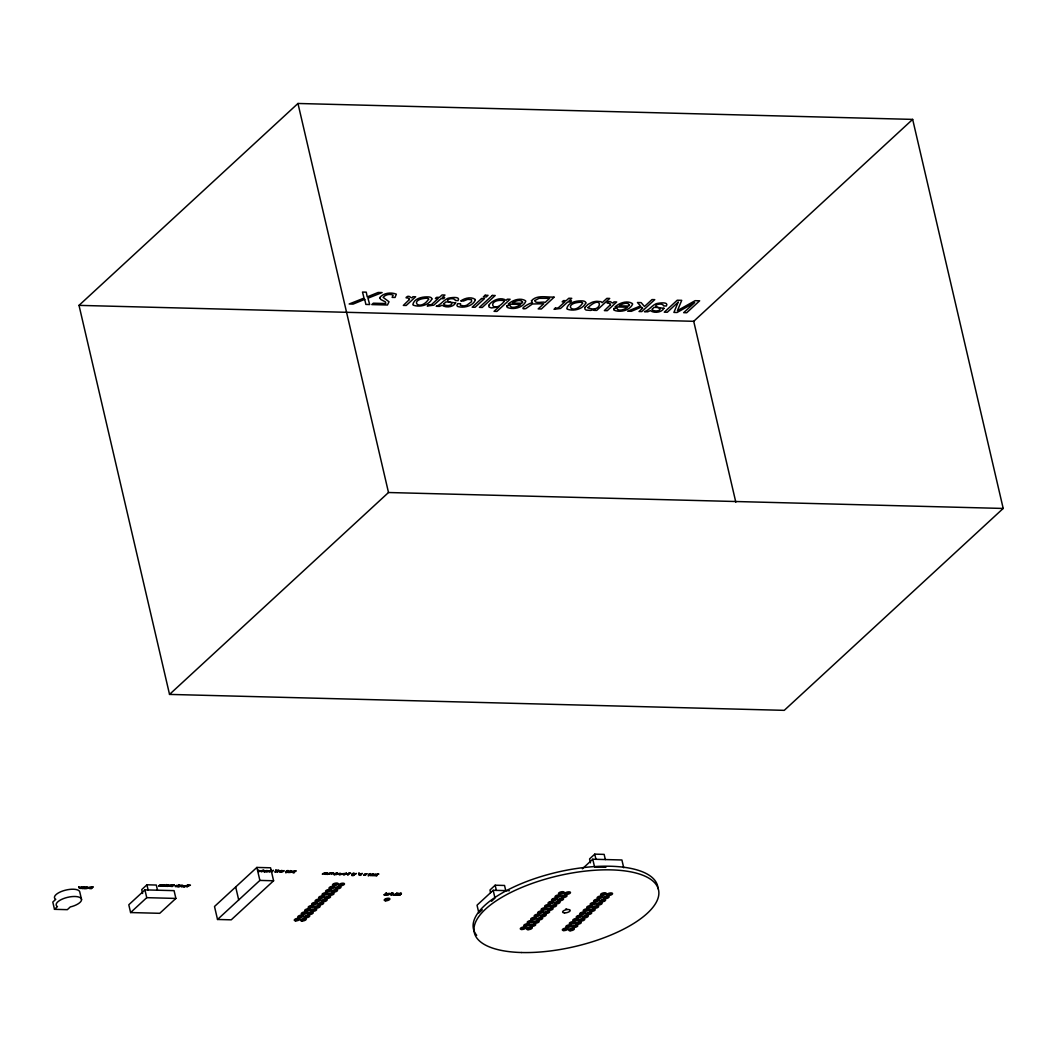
<?xml version="1.0" encoding="UTF-8"?>
<svg xmlns="http://www.w3.org/2000/svg" width="1056" height="1056" viewBox="0 0 1056 1056"><rect width="100%" height="100%" fill="white"/><g stroke="black" fill="none" stroke-linecap="round" stroke-linejoin="round"><path stroke-width="1.5" d="M385.796 894.617C387.46 893.983 385.862 892.399 385.836 893.416M388.978 894.63L387.644 894.841M391.314 895.026L393.281 893.086L390.311 894.102M400.884 893.35L399.34 893.627L401.056 893.864L400.29 893.468M388.37 893.495C390.892 892.967 386.681 895.039 388.278 894.115M388.014 894.656L388.832 894.26M398.125 894.775L401.452 893.35M401.227 893.996L400.858 893.244M390.443 893.68L391.591 893.204M79.015 305.369L297.964 103.475L912.661 119.394L1003.2 508.451L784.252 710.345L169.541 694.412L79.015 305.369L693.713 321.301L912.661 119.394M169.541 694.412L388.502 492.518L1003.2 508.451M54.49 909.322L57.46 906.589L56.641 905.982A12.989 4.99 -13.1 0 1 65.34 897.956A12.989 4.99 -13.1 0 1 81.061 898.366A12.989 4.99 -13.1 0 1 72.349 906.391L70.303 906.919L67.333 909.665L54.49 909.322L52.8 902.062L55.77 899.316L54.938 898.722A12.989 4.99 -13.1 0 1 65.274 890.221A12.989 4.99 -13.1 0 1 79.86 892.32L81.55 899.58M91.793 887.819L89.852 888.268L92.585 887.08L91.463 887.594M157.516 890.234L156.301 885.047L146.916 884.796L141.728 889.601L142.626 893.495M144.936 889.878L128.792 904.768L130.601 912.556L159.746 913.308L175.89 898.432L174.068 890.644L144.936 889.878L146.744 897.666L130.601 912.556M181.909 885.72L182.635 885.403M256.859 867.438L214.5 906.497L217.523 919.472L231.238 919.829L273.596 880.77L270.574 867.794L256.859 867.438L259.882 880.414L217.523 919.472M386.311 894.538C386.971 892.808 381.295 897.376 386.496 892.927M384.793 894.841L383.948 894.736M385.651 893.719L385.004 894.63M386.654 894.802L387.671 893.864L386.681 894.907M390.839 895.013L391.565 894.221L390.575 894.155M390.839 894.3L392.581 893.284L390.839 893.983M393.215 894.973L397.28 893.191L395.314 895.132L393.215 894.973L395.314 895.132M395.908 895.145L397.505 894.986L396.106 894.96M397.016 894.881C401.333 892.676 397.056 892.795 396.541 894.868M399.564 895.132C401.966 894.973 396.238 894.59 400.554 894.326M505.758 890.657L504.544 885.469L495.158 885.218L489.971 890.01L490.565 892.61M509.362 890.723L493.178 890.3L477.035 905.19L478.843 912.978L482.302 909.784M491.528 901.283L494.987 898.088L493.178 890.3M605.352 859.571L604.138 854.383L594.752 854.146L589.552 858.937L590.462 862.831M582.384 868.798L592.759 859.228L621.905 859.98L623.713 867.768M259.723 870.844L261.703 870.632L258.509 871.596L260.951 871.068M267.643 871.055L269.623 870.83L266.429 871.807L268.871 871.266M388.159 893.97L388.568 893.759M388.384 893.6L388.78 894.313M391.327 893.482L392.212 893.376M181.936 885.72C187.427 885.126 177.58 888.69 182.886 885.575M400.897 894.128L399.736 894.313M399.023 894.287L399.762 894.419M171.626 885.482L170.32 886.261L172.286 886.538L174.266 884.704L171.64 885.469M385.638 894.868L384.938 894.775M398.231 895.132L399.775 895M387.13 893.574L386.324 893.653M605.906 867.306L594.581 867.016L592.759 859.228M259.882 880.414L273.596 880.77M182.134 885.39L180.55 885.337L181.17 885.562L179.071 886.71L181.922 885.575M83.912 888.518L85.892 888.571L85.76 887.357C89.668 887.726 83.846 886.024 85.562 888.36L81.721 888.466L83.371 888.307C81.655 885.958 87.476 887.674 83.569 887.291L83.886 888.347M146.744 897.666L175.89 898.432M398.561 895.132L399.406 894.934M389.308 893.521L390.06 893.6M391.024 893.97L391.802 894.115M387.182 893.561L386.206 894.313M693.713 321.301L735.821 502.207M594.752 854.146L595.967 859.333M495.158 885.218L496.373 890.419M297.964 103.475L388.502 492.518M398.402 894.406L398.587 895.237M396.805 893.178L395.05 894.788M235.686 886.961L238.696 899.95M146.916 884.796L148.13 889.997M476.692 935.312A94.552 36.34 -13.1 0 1 551.892 873.51A94.552 36.34 -13.1 0 1 658.02 888.73M566.623 908.833A3.894 1.492 -13.1 0 1 565.633 909.097M347.648 874.54C349.919 875.701 345.074 874.144 349.945 873.365L348.665 873.114L350.645 873.167L347.648 874.54M280.856 871.939C281.503 873.22 288.209 868.468 280.909 871.834M455.651 302.861C453.565 307.23 445.724 308.088 442.121 305.224L439.441 306.398L436.207 306.293C440.59 305.039 443.401 300.234 447.863 298.333C450.186 297.634 461.05 295.984 458.053 300.604L455.387 300.538C453.922 295.786 438.293 301.501 455.651 302.861M663.934 308.26C661.835 312.629 653.994 313.487 650.39 310.622L647.724 311.797L644.49 311.692C648.872 310.438 651.684 305.62 656.146 303.732C658.469 303.032 669.332 301.382 666.336 306.002L663.656 305.936C662.191 301.184 646.562 306.9 663.934 308.26M379.672 297.7L380.794 299.508L385.453 301.91L385.757 303.534L373.322 303.204L371.818 304.59L387.46 304.999L389.017 301.778L383.13 297.37C385.255 294.532 390.034 293.581 393.162 295.165L392.132 297.396L395.05 297.462L396.33 294.188C391.103 291.984 383.249 292.934 379.672 297.7M366.366 873.853L364.135 875.173L366.366 873.853M334.066 874.579L334.554 874.922A3.788 1.452 -13.1 0 1 334.778 874.117L335.214 873.721A3.749 1.439 -13.1 0 1 337.3 872.744L334.066 874.579M356.189 873.497L352.915 875.622L356.189 873.497M330.581 873.444C332.389 874.434 330.673 875.134 333.604 872.718L330.581 873.444M504.029 301.039L503.976 301.726C492.175 315.335 486.209 298.373 503.646 300.551L504.029 301.039M488.69 305.448L489.113 307.138L491.436 307.943L498.881 306.874L494.063 311.322L496.927 311.401L510.088 299.257L507.302 299.191L506.048 300.34C500.848 296.551 491.951 300.247 488.69 305.448M587.941 307.652C602.422 314.384 603.847 292.604 587.941 307.652M366.881 873.774C364.016 877.787 362.538 872.89 366.881 873.774M90.486 887.357L89.404 888.505L91.304 888.716L93.298 886.882L90.486 887.357M358.618 873.286L358.829 873.998L358.618 873.286M359.568 873.312L359.779 874.025L359.568 873.312M263.908 870.725L261.98 871.424L263.908 870.725M327.017 873.338L325.09 874.038L327.017 873.338M506.867 305.804L507.131 307.375C513.203 310.068 522.826 307.811 525.756 301.488L525.545 300.762C520.291 297.383 512.516 300.102 508.2 304.128L520.687 304.445C518.549 306.517 510.893 309.408 509.995 305.356L506.867 305.804M613.721 308.563L613.972 310.147C620.057 312.827 629.666 310.583 632.61 304.26L632.399 303.534C627.145 300.155 619.37 302.874 615.041 306.9L627.541 307.217C625.39 309.289 617.734 312.167 616.849 308.128L613.721 308.563M264.422 870.685L261.162 871.754L263.234 869.84L264.422 870.685M327.532 873.299C323.624 876.718 325.208 870.896 327.532 873.299M162.149 885.812L164.063 885.218L162.149 885.812M279.061 870.593L278.837 871.688L281.213 870.646L279.946 872.243L281.939 870.408L279.286 871.385L278.863 870.329L276.87 872.164L279.061 870.593M82.487 887.344C78.461 890.353 79.926 886.486 82.487 887.344M177.659 885.548C173.633 888.558 175.098 884.69 177.659 885.548M444.008 303.758L444.14 304.762C450.648 307.652 456.746 301.752 445.817 301.95L444.008 303.758M652.278 309.157L652.423 310.16C658.918 313.051 665.029 307.151 654.086 307.349L652.278 309.157M164.578 885.192C161.674 888.347 160.934 883.846 164.578 885.192M531.458 300.762L532.488 302.716C529.294 302.927 517.44 310.213 525.822 308.576L532.475 303.97L543.748 303.772L538.19 308.893L541.358 308.986L554.308 297.04C547.061 297.594 537.108 294.413 531.458 300.762M431.878 298.993C428.868 305.369 419.602 307.441 413.318 305.197L412.83 304.564C414.19 298.096 423.152 296.472 428.894 296.947A8.224 3.155 -13.1 0 1 431.693 298.267L431.878 298.993M585.816 302.993C582.806 309.355 573.54 311.428 567.27 309.184L566.782 308.55C568.128 302.082 577.091 300.458 582.846 300.934A8.224 3.155 -13.1 0 1 585.631 302.254L585.816 302.993M475.372 300.089C472.573 306.134 464.165 308.167 458.066 306.623A6.838 2.627 -13.1 0 1 456.984 305.171L457.776 303.653L460.561 303.719L460.35 305.276L463.716 305.884A4.105 1.584 -13.1 0 0 466.95 305.105L471.517 301.726L471.57 299.653L467.716 299.35L463.492 301.026L460.706 300.947C464.64 298.148 470.989 296.472 475.174 299.363L475.372 300.089M295.733 919.71L298.558 919.274L295.733 919.71M299.204 916.502L302.029 916.067L299.204 916.502M302.676 913.295L305.501 912.872L302.676 913.295M302.003 919.868L304.828 919.446L302.003 919.868M306.148 910.087L308.986 909.665L306.148 910.087M305.474 916.661L308.299 916.238L305.474 916.661M309.632 906.88L312.457 906.457L309.632 906.88M308.946 913.453L311.771 913.031L308.946 913.453M313.104 903.685L315.929 903.25L313.104 903.685M312.431 910.259L315.256 909.823L312.431 910.259M316.576 900.478L319.4 900.055L316.576 900.478M315.902 907.051L318.727 906.616L315.902 907.051M320.06 897.27L322.885 896.848L320.06 897.27M319.374 903.844L322.199 903.421L319.374 903.844M323.532 894.062L326.357 893.64L323.532 894.062M322.859 900.636L325.684 900.214L322.859 900.636M327.004 890.868L329.828 890.432L327.004 890.868M326.33 897.428L329.155 897.006L326.33 897.428M330.475 887.66L333.313 887.225L330.475 887.66M329.802 894.234L332.627 893.798L329.802 894.234M333.96 884.453L336.785 884.03L333.96 884.453M333.274 891.026L336.098 890.604L333.274 891.026M336.758 887.819L339.583 887.396L336.758 887.819M340.23 884.611L343.055 884.189L340.23 884.611M385.651 899.646L388.476 899.224L385.651 899.646M521.73 928.343L524.555 927.92L521.73 928.343M525.202 925.135L528.026 924.713L525.202 925.135M528.686 921.928L531.511 921.505L528.686 921.928M528 928.501L530.825 928.079L528 928.501M532.158 918.733L534.983 918.298L532.158 918.733M531.485 925.294L534.31 924.871L531.485 925.294M535.63 915.526L538.454 915.09L535.63 915.526M534.956 922.099L537.781 921.664L534.956 922.099M539.114 912.318L541.939 911.896L539.114 912.318M538.428 918.892L541.253 918.469L538.428 918.892M542.586 909.11L545.411 908.688L542.586 909.11M541.9 915.684L544.738 915.262L541.9 915.684M546.058 905.903L548.882 905.48L546.058 905.903M545.384 912.476L548.209 912.054L545.384 912.476M549.529 902.708L552.354 902.273L549.529 902.708M548.856 909.282L551.681 908.846L548.856 909.282M553.014 899.501L555.839 899.078L553.014 899.501M552.328 906.074L555.152 905.639L552.328 906.074M556.486 896.293L559.31 895.871L556.486 896.293M555.812 902.867L558.637 902.444L555.812 902.867M559.957 893.086L562.782 892.663L559.957 893.086M559.284 899.659L562.109 899.237L559.284 899.659M562.756 896.452L565.58 896.029L562.756 896.452M566.227 893.257L569.065 892.822L566.227 893.257M563.812 929.438L566.636 929.003L563.812 929.438M567.283 926.231L570.108 925.795L567.283 926.231M570.768 923.023L573.593 922.601L570.768 923.023M570.082 929.597L572.906 929.161L570.082 929.597M574.24 919.816L577.064 919.393L574.24 919.816M573.553 926.389L576.391 925.967L573.553 926.389M577.711 916.608L580.536 916.186L577.711 916.608M577.038 923.182L579.863 922.759L577.038 923.182M581.183 913.414L584.021 912.978L581.183 913.414M580.51 919.974L583.334 919.552L580.51 919.974M584.668 910.206L587.492 909.77L584.668 910.206M583.981 916.78L586.806 916.344L583.981 916.78M588.139 906.998L590.964 906.576L588.139 906.998M587.466 913.572L590.291 913.15L587.466 913.572M591.611 903.791L594.436 903.368L591.611 903.791M590.938 910.364L593.762 909.942L590.938 910.364M595.096 900.583L597.92 900.161L595.096 900.583M594.409 907.157L597.234 906.734L594.409 907.157M598.567 897.389L601.392 896.953L598.567 897.389M597.881 903.962L600.719 903.527L597.881 903.962M602.039 894.181L604.864 893.759L602.039 894.181M601.366 900.755L604.19 900.319L601.366 900.755M604.837 897.547L607.662 897.125L604.837 897.547M608.309 894.34L611.134 893.917L608.309 894.34M286.295 871.2C284.724 873.932 286.678 872.916 287.364 870.804C290.083 871.042 287.311 869.88 286.295 871.2M294.122 871.398C292.552 874.13 294.505 873.114 295.192 871.002C297.924 871.253 295.139 870.078 294.122 871.398M352.268 873.893C350.698 876.612 352.651 875.609 353.338 873.484C356.07 873.734 353.285 872.56 352.268 873.893M368.808 874.315C367.237 877.048 369.191 876.031 369.877 873.919C372.61 874.157 369.824 872.995 368.808 874.315M376.649 874.513C375.065 877.246 377.018 876.229 377.718 874.117C380.424 874.368 377.678 873.193 376.649 874.513M186.001 886.235L183.282 886.829L186.661 885.535L184.721 885.931L186.001 886.235M266.587 871.226L263.868 871.82L267.26 870.527L265.346 870.883L266.587 871.226M329.696 873.84L326.977 874.434L330.356 873.14L328.416 873.536L329.696 873.84M428.644 299.218C419.351 312.629 407.51 299.072 427.086 298.188A4.554 1.756 -13.1 0 1 428.644 299.218M582.595 303.204C573.289 316.615 561.449 303.059 581.038 302.174A4.554 1.756 -13.1 0 1 582.582 303.204M585.024 307.415L584.826 308.986L586.054 310.068L590.687 310.424L595.254 309.236L594.053 310.345L596.693 310.411L609.682 298.439L606.896 298.36L602.197 302.689L600.996 301.686L596.93 301.303A7.511 2.891 -13.1 0 0 592.139 302.267L587.822 304.484L585.024 307.415M170.861 886.024L172.762 885.641L170.861 886.024M678.15 302.174L673.9 312.418L677.028 312.497L694.676 302.597L683.668 312.668L686.69 312.748L699.64 300.802L695.112 300.683L677.45 310.609L681.727 300.34L677.239 300.221L664.29 312.167L667.3 312.246L678.15 302.174M324.958 873.193C319.612 875.939 323.796 872.348 324.958 873.193M534.824 300.564C534.811 304.154 543.127 301.237 545.2 302.425L549.635 298.346L539.035 298.32L534.824 300.564M290.704 870.619L289.45 872.48L287.707 872.441L290.704 870.619M362.102 873.457L360.848 875.305L359.093 875.266L362.102 873.457M373.23 873.734L371.976 875.596L370.22 875.556L373.23 873.734M82.025 887.449L80.507 887.568L82.025 887.449M177.197 885.654L175.679 885.773L177.197 885.654M522.588 302.254L521.862 303.283L512.398 303.046C514.813 301.198 521.017 298.69 522.588 302.254M629.429 305.026L628.716 306.055L619.252 305.804C621.654 303.97 627.858 301.448 629.429 305.026M409.424 299.521L403.339 305.408L406.204 305.474L415.642 296.776L412.922 296.696C411.378 299.838 410.243 295.35 407.524 296.406C403.075 299.204 409.781 296.67 409.424 299.521M610.46 304.722L604.375 310.609L607.24 310.688L616.678 301.976L613.958 301.91C612.414 305.052 611.279 300.551 608.56 301.607C604.111 304.418 610.817 301.884 610.46 304.722M172.022 885.113L173.567 884.902L172.022 885.113M185.473 886.367L184.1 886.499L185.473 886.367M266.072 871.358L264.686 871.49L266.072 871.358M329.168 873.972L327.796 874.104L329.168 873.972M331.228 873.233L332.904 872.916L331.228 873.233M428.512 304.867L427.258 306.029L433.778 305.171L441.025 298.663L443.335 298.716L444.629 297.528L442.319 297.462L444.959 295.033L442.068 294.954L439.428 297.383L436.709 297.317L435.415 298.518L438.134 298.584L431.402 304.643L428.512 304.867M481.589 298.518L472.19 307.19L475.108 307.27L484.506 298.597L481.589 298.518M485.14 295.244L483.344 296.908L486.262 296.987L488.057 295.324L485.14 295.244M492.347 295.429L479.398 307.375L482.262 307.454L495.211 295.508L492.347 295.429M555.284 308.154L554.03 309.316L560.538 308.458L567.798 301.95L570.108 302.003L571.402 300.815L569.092 300.749L571.732 298.32L568.828 298.241L566.201 300.67L563.482 300.604L562.175 301.805L564.894 301.871L558.175 307.93L555.284 308.154M642.589 308.246L639.038 311.507L641.797 311.586L654.746 299.64L651.988 299.574L644.477 306.504L641.137 302.61L637.468 302.518L640.464 305.95L627.66 311.216L631.33 311.309L641.401 307.058L642.589 308.246M78.751 886.987C78.434 889.218 81.444 886.736 78.751 886.987M87.833 887.212L86.341 888.584L89.945 887.264L87.529 888.413L87.833 887.212M159.522 885.298L158.558 886.182L161.119 885.073L160.67 886.248L162.162 884.862L159.522 885.298M163.931 886.103L167.455 885.205C162.637 888.281 170.438 884.268 167.666 885.007L166.439 884.572L163.957 886.103M168.802 885.034L167.31 886.42L170.927 885.1L168.366 886.208L168.802 885.034M179.203 884.756L177.131 886.67L179.203 884.756M179.744 885.324L178.253 886.697L179.744 885.324M180.22 884.849L180.22 884.849M187.546 885.06L188.522 885.298L186.767 886.921L190.436 885.126L187.546 885.06M257.968 870.263C257.651 872.494 260.66 870.012 257.968 870.263M271.102 870.118L269.122 871.952L272.224 871.108C269.359 874.13 275.84 868.309 272.448 870.896L270.798 870.857L271.102 870.118M275.616 870.236L276.58 870.487L274.837 872.111L278.507 870.316L275.616 870.236M336.706 873.761L335.729 874.658L339.715 873.589L339.227 874.751L340.718 873.378L336.706 873.761M340.85 873.866L339.874 874.764L343.86 873.695L343.385 874.856L344.876 873.484L340.85 873.866M344.731 874.038L344.256 874.883L345.404 874.262C348.77 874.936 346.17 871.728 344.731 874.038M346.394 873.352L345.616 874.064L346.83 874.091L346.394 873.352M349.932 874.672L349.932 874.672M362.234 874.988L362.234 874.988M291.799 872.005L290.017 872.494L291.509 871.121L293.898 871.187L292.42 872.56L291.799 872.005M375.857 874.289L374.035 874.236L372.544 875.609L374.933 875.675L375.857 874.289M364.716 299.35L353.087 304.102L349.166 303.996L364.03 298.096L362.498 292.063L366.26 292.169L367.224 296.894L378.154 292.472L382.114 292.578L367.95 298.201L369.692 304.537L365.864 304.432L364.716 299.35M340.23 885.773A2.944 1.135 -13.1 0 0 344.507 883.898A2.944 1.135 -13.1 0 0 340.138 883.78A2.944 1.135 -13.1 0 0 340.23 885.773M329.802 895.382A2.944 1.135 -13.1 0 0 334.079 893.508A2.944 1.135 -13.1 0 0 329.71 893.389A2.944 1.135 -13.1 0 0 329.802 895.382M333.274 892.175A2.944 1.135 -13.1 0 0 337.55 890.3A2.944 1.135 -13.1 0 0 333.181 890.195A2.944 1.135 -13.1 0 0 333.274 892.175M322.846 901.798A2.944 1.135 -13.1 0 0 327.122 899.923A2.944 1.135 -13.1 0 0 322.766 899.804A2.944 1.135 -13.1 0 0 322.846 901.798M336.745 888.967A2.944 1.135 -13.1 0 0 341.022 887.093A2.944 1.135 -13.1 0 0 336.666 886.987A2.944 1.135 -13.1 0 0 336.745 888.967M326.317 898.59A2.944 1.135 -13.1 0 0 330.594 896.716A2.944 1.135 -13.1 0 0 326.238 896.597A2.944 1.135 -13.1 0 0 326.317 898.59M305.474 917.809A2.944 1.135 -13.1 0 0 309.751 915.935A2.944 1.135 -13.1 0 0 305.382 915.829A2.944 1.135 -13.1 0 0 305.474 917.809M312.418 911.407A2.944 1.135 -13.1 0 0 316.694 909.533A2.944 1.135 -13.1 0 0 312.338 909.414A2.944 1.135 -13.1 0 0 312.418 911.407M301.99 921.017A2.944 1.135 -13.1 0 0 306.266 919.142A2.944 1.135 -13.1 0 0 301.91 919.037A2.944 1.135 -13.1 0 0 301.99 921.017M319.374 904.992A2.944 1.135 -13.1 0 0 323.651 903.118A2.944 1.135 -13.1 0 0 319.282 903.012A2.944 1.135 -13.1 0 0 319.374 904.992M315.902 908.2A2.944 1.135 -13.1 0 0 320.179 906.325A2.944 1.135 -13.1 0 0 315.81 906.22A2.944 1.135 -13.1 0 0 315.902 908.2M308.946 914.615A2.944 1.135 -13.1 0 0 313.223 912.74A2.944 1.135 -13.1 0 0 308.854 912.622A2.944 1.135 -13.1 0 0 308.946 914.615M316.576 901.626A2.944 1.135 -13.1 0 0 320.852 899.752A2.944 1.135 -13.1 0 0 316.483 899.646A2.944 1.135 -13.1 0 0 316.576 901.626M323.532 895.224A2.944 1.135 -13.1 0 0 327.809 893.35A2.944 1.135 -13.1 0 0 323.44 893.231A2.944 1.135 -13.1 0 0 323.532 895.224M320.047 898.418A2.944 1.135 -13.1 0 0 324.324 896.544A2.944 1.135 -13.1 0 0 319.968 896.438A2.944 1.135 -13.1 0 0 320.047 898.418M333.947 885.601A2.944 1.135 -13.1 0 0 338.224 883.727A2.944 1.135 -13.1 0 0 333.868 883.621A2.944 1.135 -13.1 0 0 333.947 885.601M330.475 888.809A2.944 1.135 -13.1 0 0 334.752 886.934A2.944 1.135 -13.1 0 0 330.383 886.829A2.944 1.135 -13.1 0 0 330.475 888.809M313.104 904.834A2.944 1.135 -13.1 0 0 317.381 902.959A2.944 1.135 -13.1 0 0 313.012 902.84A2.944 1.135 -13.1 0 0 313.104 904.834M327.004 892.016A2.944 1.135 -13.1 0 0 331.28 890.142A2.944 1.135 -13.1 0 0 326.911 890.023A2.944 1.135 -13.1 0 0 327.004 892.016M302.676 914.443A2.944 1.135 -13.1 0 0 306.953 912.569A2.944 1.135 -13.1 0 0 302.584 912.463A2.944 1.135 -13.1 0 0 302.676 914.443M295.72 920.858A2.944 1.135 -13.1 0 0 299.996 918.984A2.944 1.135 -13.1 0 0 295.64 918.865A2.944 1.135 -13.1 0 0 295.72 920.858M299.204 917.651A2.944 1.135 -13.1 0 0 303.481 915.776A2.944 1.135 -13.1 0 0 299.112 915.671A2.944 1.135 -13.1 0 0 299.204 917.651M306.148 911.249A2.944 1.135 -13.1 0 0 310.424 909.374A2.944 1.135 -13.1 0 0 306.055 909.256A2.944 1.135 -13.1 0 0 306.148 911.249M309.619 908.041A2.944 1.135 -13.1 0 0 313.896 906.167A2.944 1.135 -13.1 0 0 309.54 906.048A2.944 1.135 -13.1 0 0 309.619 908.041M385.651 900.794A2.944 1.135 -13.1 0 0 389.928 898.92A2.944 1.135 -13.1 0 0 385.559 898.814A2.944 1.135 -13.1 0 0 385.651 900.794M556.486 897.442A2.944 1.135 -13.1 0 0 560.762 895.567A2.944 1.135 -13.1 0 0 556.393 895.462A2.944 1.135 -13.1 0 0 556.486 897.442M559.957 894.247A2.944 1.135 -13.1 0 0 564.234 892.373A2.944 1.135 -13.1 0 0 559.865 892.254A2.944 1.135 -13.1 0 0 559.957 894.247M574.24 920.977A2.944 1.135 -13.1 0 0 578.503 919.09A2.944 1.135 -13.1 0 0 574.147 918.984A2.944 1.135 -13.1 0 0 574.24 920.977M559.284 900.821A2.944 1.135 -13.1 0 0 563.561 898.946A2.944 1.135 -13.1 0 0 559.192 898.828A2.944 1.135 -13.1 0 0 559.284 900.821M563.812 930.587A2.944 1.135 -13.1 0 0 568.088 928.712A2.944 1.135 -13.1 0 0 563.719 928.594A2.944 1.135 -13.1 0 0 563.812 930.587M577.711 917.77A2.944 1.135 -13.1 0 0 581.988 915.895A2.944 1.135 -13.1 0 0 577.619 915.776A2.944 1.135 -13.1 0 0 577.711 917.77M525.202 926.284A2.944 1.135 -13.1 0 0 529.478 924.409A2.944 1.135 -13.1 0 0 525.109 924.304A2.944 1.135 -13.1 0 0 525.202 926.284M539.101 913.466A2.944 1.135 -13.1 0 0 543.378 911.592A2.944 1.135 -13.1 0 0 539.022 911.486A2.944 1.135 -13.1 0 0 539.101 913.466M532.158 919.882A2.944 1.135 -13.1 0 0 536.435 918.007A2.944 1.135 -13.1 0 0 532.066 917.888A2.944 1.135 -13.1 0 0 532.158 919.882M521.73 929.491A2.944 1.135 -13.1 0 0 526.007 927.617A2.944 1.135 -13.1 0 0 521.638 927.511A2.944 1.135 -13.1 0 0 521.73 929.491M590.938 911.513A2.944 1.135 -13.1 0 0 595.214 909.638A2.944 1.135 -13.1 0 0 590.845 909.533A2.944 1.135 -13.1 0 0 590.938 911.513M601.352 901.903A2.944 1.135 -13.1 0 0 605.629 900.029A2.944 1.135 -13.1 0 0 601.273 899.923A2.944 1.135 -13.1 0 0 601.352 901.903M604.837 898.696A2.944 1.135 -13.1 0 0 609.114 896.821A2.944 1.135 -13.1 0 0 604.745 896.716A2.944 1.135 -13.1 0 0 604.837 898.696M583.981 917.928A2.944 1.135 -13.1 0 0 588.258 916.054A2.944 1.135 -13.1 0 0 583.889 915.935A2.944 1.135 -13.1 0 0 583.981 917.928M591.611 904.952A2.944 1.135 -13.1 0 0 595.888 903.078A2.944 1.135 -13.1 0 0 591.518 902.959A2.944 1.135 -13.1 0 0 591.611 904.952M581.183 914.562A2.944 1.135 -13.1 0 0 585.46 912.688A2.944 1.135 -13.1 0 0 581.09 912.569A2.944 1.135 -13.1 0 0 581.183 914.562M577.025 924.343A2.944 1.135 -13.1 0 0 581.302 922.469A2.944 1.135 -13.1 0 0 576.946 922.35A2.944 1.135 -13.1 0 0 577.025 924.343M548.856 910.43A2.944 1.135 -13.1 0 0 553.133 908.556A2.944 1.135 -13.1 0 0 548.764 908.437A2.944 1.135 -13.1 0 0 548.856 910.43M602.039 895.33A2.944 1.135 -13.1 0 0 606.316 893.455A2.944 1.135 -13.1 0 0 601.946 893.35A2.944 1.135 -13.1 0 0 602.039 895.33M573.553 927.538A2.944 1.135 -13.1 0 0 577.83 925.663A2.944 1.135 -13.1 0 0 573.461 925.558A2.944 1.135 -13.1 0 0 573.553 927.538M566.227 894.406A2.944 1.135 -13.1 0 0 570.504 892.531A2.944 1.135 -13.1 0 0 566.135 892.412A2.944 1.135 -13.1 0 0 566.227 894.406M570.755 924.172A2.944 1.135 -13.1 0 0 575.032 922.297A2.944 1.135 -13.1 0 0 570.676 922.192A2.944 1.135 -13.1 0 0 570.755 924.172M597.881 905.111A2.944 1.135 -13.1 0 0 602.158 903.236A2.944 1.135 -13.1 0 0 597.788 903.118A2.944 1.135 -13.1 0 0 597.881 905.111M580.51 921.136A2.944 1.135 -13.1 0 0 584.786 919.261A2.944 1.135 -13.1 0 0 580.417 919.142A2.944 1.135 -13.1 0 0 580.51 921.136M595.082 901.745A2.944 1.135 -13.1 0 0 599.359 899.87A2.944 1.135 -13.1 0 0 595.003 899.752A2.944 1.135 -13.1 0 0 595.082 901.745M549.529 903.857A2.944 1.135 -13.1 0 0 553.806 901.982A2.944 1.135 -13.1 0 0 549.437 901.864A2.944 1.135 -13.1 0 0 549.529 903.857M594.409 908.318A2.944 1.135 -13.1 0 0 598.686 906.444A2.944 1.135 -13.1 0 0 594.317 906.325A2.944 1.135 -13.1 0 0 594.409 908.318M588.139 908.147A2.944 1.135 -13.1 0 0 592.416 906.272A2.944 1.135 -13.1 0 0 588.047 906.167A2.944 1.135 -13.1 0 0 588.139 908.147M567.283 927.379A2.944 1.135 -13.1 0 0 571.56 925.505A2.944 1.135 -13.1 0 0 567.191 925.386A2.944 1.135 -13.1 0 0 567.283 927.379M546.058 907.064A2.944 1.135 -13.1 0 0 550.334 905.19A2.944 1.135 -13.1 0 0 545.965 905.071A2.944 1.135 -13.1 0 0 546.058 907.064M553.001 900.649A2.944 1.135 -13.1 0 0 557.278 898.775A2.944 1.135 -13.1 0 0 552.922 898.669A2.944 1.135 -13.1 0 0 553.001 900.649M538.428 920.04A2.944 1.135 -13.1 0 0 542.705 918.166A2.944 1.135 -13.1 0 0 538.336 918.06A2.944 1.135 -13.1 0 0 538.428 920.04M534.956 923.248A2.944 1.135 -13.1 0 0 539.233 921.373A2.944 1.135 -13.1 0 0 534.864 921.254A2.944 1.135 -13.1 0 0 534.956 923.248M542.586 910.272A2.944 1.135 -13.1 0 0 546.85 908.398A2.944 1.135 -13.1 0 0 542.494 908.279A2.944 1.135 -13.1 0 0 542.586 910.272M531.472 926.455A2.944 1.135 -13.1 0 0 535.748 924.581A2.944 1.135 -13.1 0 0 531.392 924.462A2.944 1.135 -13.1 0 0 531.472 926.455M555.799 904.015A2.944 1.135 -13.1 0 0 560.076 902.141A2.944 1.135 -13.1 0 0 555.72 902.035A2.944 1.135 -13.1 0 0 555.799 904.015M552.328 907.223A2.944 1.135 -13.1 0 0 556.604 905.348A2.944 1.135 -13.1 0 0 552.235 905.243A2.944 1.135 -13.1 0 0 552.328 907.223M528.673 923.089A2.944 1.135 -13.1 0 0 532.95 921.215A2.944 1.135 -13.1 0 0 528.594 921.096A2.944 1.135 -13.1 0 0 528.673 923.089M535.63 916.674A2.944 1.135 -13.1 0 0 539.906 914.8A2.944 1.135 -13.1 0 0 535.537 914.694A2.944 1.135 -13.1 0 0 535.63 916.674M608.309 895.501A2.944 1.135 -13.1 0 0 612.586 893.627A2.944 1.135 -13.1 0 0 608.216 893.508A2.944 1.135 -13.1 0 0 608.309 895.501M570.082 930.745A2.944 1.135 -13.1 0 0 574.358 928.871A2.944 1.135 -13.1 0 0 569.989 928.765A2.944 1.135 -13.1 0 0 570.082 930.745M587.453 914.72A2.944 1.135 -13.1 0 0 591.73 912.846A2.944 1.135 -13.1 0 0 587.374 912.74A2.944 1.135 -13.1 0 0 587.453 914.72M598.567 898.537A2.944 1.135 -13.1 0 0 602.844 896.663A2.944 1.135 -13.1 0 0 598.475 896.544A2.944 1.135 -13.1 0 0 598.567 898.537M584.654 911.354A2.944 1.135 -13.1 0 0 588.931 909.48A2.944 1.135 -13.1 0 0 584.575 909.374A2.944 1.135 -13.1 0 0 584.654 911.354M545.371 913.638A2.944 1.135 -13.1 0 0 549.648 911.764A2.944 1.135 -13.1 0 0 545.292 911.645A2.944 1.135 -13.1 0 0 545.371 913.638M541.9 916.832A2.944 1.135 -13.1 0 0 546.176 914.958A2.944 1.135 -13.1 0 0 541.807 914.852A2.944 1.135 -13.1 0 0 541.9 916.832M521.598 952.525A94.552 36.34 -13.1 0 0 658.865 892.36A94.552 36.34 -13.1 0 0 518.773 888.73A94.552 36.34 -13.1 0 0 521.598 952.525M562.756 897.613A2.944 1.135 -13.1 0 0 567.032 895.739A2.944 1.135 -13.1 0 0 562.663 895.62A2.944 1.135 -13.1 0 0 562.756 897.613M528 929.663A2.944 1.135 -13.1 0 0 532.277 927.788A2.944 1.135 -13.1 0 0 527.908 927.67A2.944 1.135 -13.1 0 0 528 929.663M564.564 912.912A3.894 1.492 -13.1 0 0 570.227 910.43A3.894 1.492 -13.1 0 0 564.445 910.285A3.894 1.492 -13.1 0 0 564.564 912.912"/></g></svg>
